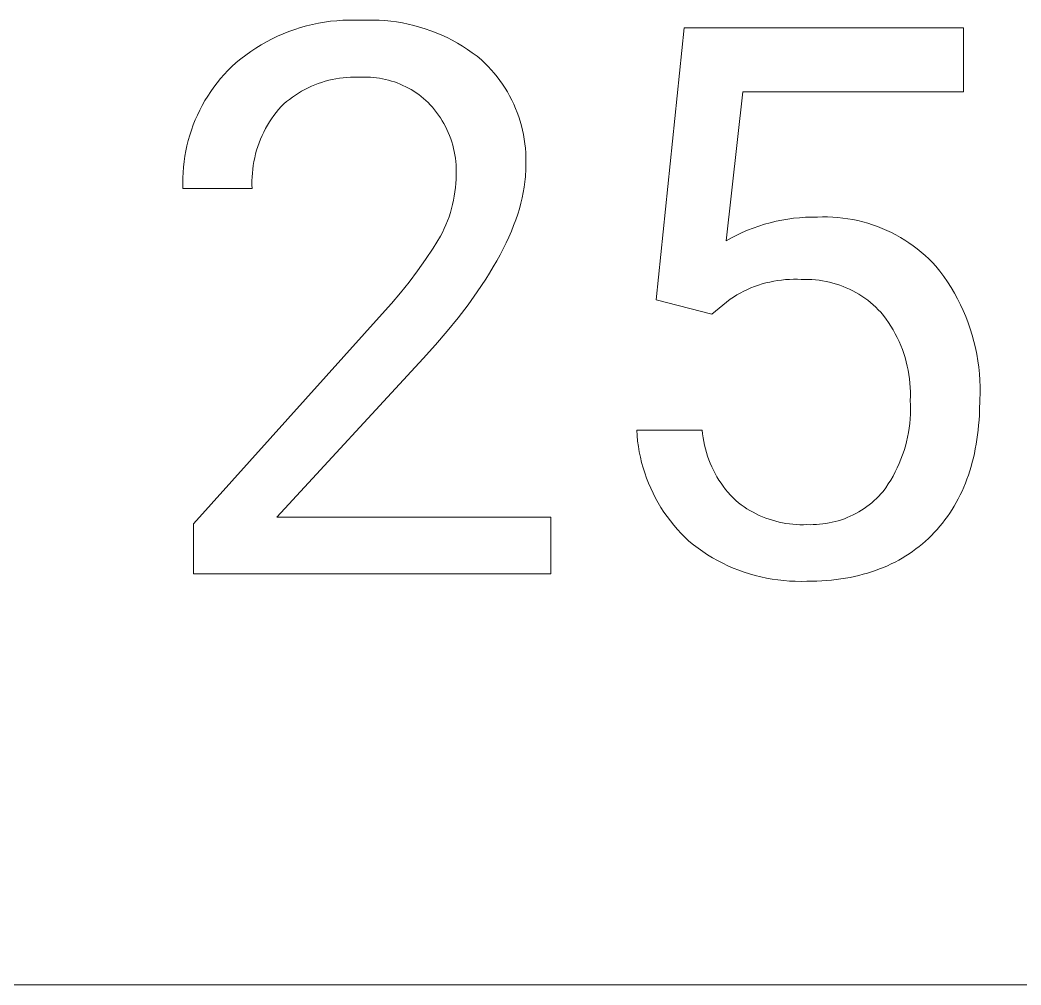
# Model space of a CAD drawing. Header units: millimetres. Extents: x -962 to 3068, y -237 to 2578.
# Drawn here: x 2467 to 2537, y -12 to 55.4 of the extents above; entities that cross this region are included whole.
import ezdxf

# ---------------------------------------------------------------- set-up
doc = ezdxf.new("R2010")
doc.units = ezdxf.units.MM
doc.header["$MEASUREMENT"] = 0
doc.layers.add('Domyślny', color=7, linetype='Continuous', true_color=0x000000)

msp = doc.modelspace()

# ---------------------------------------------------------------- linework, layer by layer
at = {"layer": 'Domyślny', "color": 18, "lineweight": 15, "true_color": 0x000000}
for p, q in [((2488.326, 55.294), (2488.752, 55.353)), ((2488.752, 55.353), (2489.18, 55.398)), ((2489.18, 55.398), (2489.609, 55.427)), ((2489.609, 55.427), (2490.038, 55.442)), ((2490.038, 55.442), (2490.469, 55.442)), ((2490.469, 55.442), (2490.898, 55.427)), ((2490.898, 55.427), (2491.31, 55.442)), ((2491.31, 55.442), (2491.723, 55.444)), ((2491.723, 55.444), (2492.135, 55.431)), ((2492.135, 55.431), (2492.546, 55.405)), ((2492.546, 55.405), (2492.956, 55.364)), ((2492.956, 55.364), (2493.365, 55.31)), ((2493.365, 55.31), (2493.772, 55.242)), ((2485.435, 54.479), (2485.835, 54.638)), ((2485.835, 54.638), (2486.24, 54.783)), ((2486.24, 54.783), (2486.65, 54.914)), ((2486.65, 54.914), (2487.063, 55.03)), ((2487.063, 55.03), (2487.481, 55.133)), ((2487.481, 55.133), (2487.902, 55.221)), ((2487.902, 55.221), (2488.326, 55.294)), ((2493.772, 55.242), (2494.176, 55.16)), ((2494.176, 55.16), (2494.577, 55.064)), ((2494.577, 55.064), (2494.974, 54.955)), ((2494.974, 54.955), (2495.368, 54.832)), ((2495.368, 54.832), (2495.757, 54.697)), ((2495.757, 54.697), (2496.142, 54.548)), ((2511.524, 35.87), (2513.47, 54.901)), ((2513.47, 54.901), (2533.024, 54.901)), ((2533.024, 54.901), (2533.024, 50.418)), ((2483.898, 53.709), (2484.272, 53.921)), ((2484.272, 53.921), (2484.653, 54.121)), ((2484.653, 54.121), (2485.041, 54.306)), ((2485.041, 54.306), (2485.435, 54.479)), ((2496.142, 54.548), (2496.521, 54.386)), ((2496.521, 54.386), (2496.894, 54.211)), ((2496.894, 54.211), (2497.262, 54.024)), ((2497.262, 54.024), (2497.622, 53.824)), ((2482.823, 52.998), (2483.173, 53.247)), ((2483.173, 53.247), (2483.532, 53.485)), ((2483.532, 53.485), (2483.898, 53.709)), ((2497.622, 53.824), (2497.976, 53.612)), ((2497.976, 53.612), (2498.322, 53.388)), ((2498.322, 53.388), (2498.661, 53.153)), ((2482.149, 52.463), (2482.481, 52.736)), ((2482.481, 52.736), (2482.823, 52.998)), ((2498.661, 53.153), (2498.991, 52.906)), ((2498.991, 52.906), (2499.313, 52.649)), ((2499.313, 52.649), (2499.546, 52.429)), ((2481.301, 51.634), (2481.559, 51.911)), ((2481.559, 51.911), (2481.826, 52.179)), ((2481.826, 52.179), (2482.149, 52.463)), ((2499.546, 52.429), (2499.77, 52.201)), ((2499.77, 52.201), (2499.988, 51.965)), ((2499.988, 51.965), (2500.197, 51.723)), ((2480.815, 51.056), (2481.053, 51.349)), ((2481.053, 51.349), (2481.301, 51.634)), ((2488.368, 51.162), (2488.123, 51.087)), ((2488.615, 51.228), (2488.368, 51.162)), ((2488.864, 51.287), (2488.615, 51.228)), ((2489.115, 51.336), (2488.864, 51.287)), ((2489.368, 51.377), (2489.115, 51.336)), ((2489.621, 51.41), (2489.368, 51.377)), ((2489.876, 51.433), (2489.621, 51.41)), ((2490.131, 51.448), (2489.876, 51.433)), ((2490.387, 51.454), (2490.131, 51.448)), ((2490.643, 51.452), (2490.387, 51.454)), ((2490.898, 51.441), (2490.643, 51.452)), ((2491.112, 51.447), (2490.898, 51.441)), ((2491.326, 51.446), (2491.112, 51.447)), ((2491.54, 51.438), (2491.326, 51.446)), ((2491.753, 51.423), (2491.54, 51.438)), ((2491.966, 51.4), (2491.753, 51.423)), ((2492.177, 51.37), (2491.966, 51.4)), ((2492.388, 51.333), (2492.177, 51.37)), ((2492.597, 51.289), (2492.388, 51.333)), ((2492.805, 51.238), (2492.597, 51.289)), ((2493.011, 51.179), (2492.805, 51.238)), ((2493.214, 51.114), (2493.011, 51.179)), ((2493.415, 51.042), (2493.214, 51.114)), ((2500.197, 51.723), (2500.398, 51.474)), ((2500.398, 51.474), (2500.59, 51.218)), ((2500.59, 51.218), (2500.774, 50.956)), ((2480.16, 50.13), (2480.368, 50.446)), ((2480.368, 50.446), (2480.586, 50.755)), ((2480.586, 50.755), (2480.815, 51.056)), ((2486.723, 50.466), (2486.503, 50.335)), ((2486.947, 50.589), (2486.723, 50.466)), ((2487.175, 50.705), (2486.947, 50.589)), ((2487.407, 50.812), (2487.175, 50.705)), ((2487.643, 50.912), (2487.407, 50.812)), ((2487.882, 51.003), (2487.643, 50.912)), ((2488.123, 51.087), (2487.882, 51.003)), ((2493.614, 50.962), (2493.415, 51.042)), ((2493.81, 50.877), (2493.614, 50.962)), ((2494.003, 50.784), (2493.81, 50.877)), ((2494.192, 50.685), (2494.003, 50.784)), ((2494.378, 50.58), (2494.192, 50.685)), ((2494.561, 50.468), (2494.378, 50.58)), ((2494.739, 50.35), (2494.561, 50.468)), ((2500.774, 50.956), (2500.949, 50.687)), ((2500.949, 50.687), (2501.114, 50.413)), ((2501.114, 50.413), (2501.271, 50.134)), ((2517.577, 50.418), (2516.423, 40.017)), ((2533.024, 50.418), (2517.577, 50.418)), ((2479.776, 49.478), (2479.963, 49.807)), ((2479.963, 49.807), (2480.16, 50.13)), ((2485.672, 49.74), (2485.477, 49.574)), ((2485.872, 49.899), (2485.672, 49.74)), ((2486.077, 50.052), (2485.872, 49.899)), ((2486.287, 50.197), (2486.077, 50.052)), ((2486.503, 50.335), (2486.287, 50.197)), ((2494.914, 50.226), (2494.739, 50.35)), ((2495.084, 50.096), (2494.914, 50.226)), ((2495.249, 49.961), (2495.084, 50.096)), ((2495.41, 49.82), (2495.249, 49.961)), ((2495.566, 49.673), (2495.41, 49.82)), ((2501.271, 50.134), (2501.418, 49.85)), ((2501.418, 49.85), (2501.555, 49.56)), ((2479.438, 48.802), (2479.601, 49.143)), ((2479.601, 49.143), (2479.776, 49.478)), ((2485.11, 49.196), (2484.938, 48.985)), ((2485.289, 49.401), (2485.11, 49.196)), ((2485.477, 49.574), (2485.289, 49.401)), ((2495.716, 49.522), (2495.566, 49.673)), ((2495.872, 49.348), (2495.716, 49.522)), ((2496.022, 49.17), (2495.872, 49.348)), ((2496.165, 48.986), (2496.022, 49.17)), ((2501.555, 49.56), (2501.682, 49.267)), ((2501.682, 49.267), (2501.8, 48.969)), ((2479.145, 48.105), (2479.286, 48.456)), ((2479.286, 48.456), (2479.438, 48.802)), ((2484.469, 48.319), (2484.328, 48.086)), ((2484.618, 48.546), (2484.469, 48.319)), ((2484.774, 48.768), (2484.618, 48.546)), ((2484.938, 48.985), (2484.774, 48.768)), ((2496.302, 48.797), (2496.165, 48.986)), ((2496.433, 48.604), (2496.302, 48.797)), ((2496.556, 48.407), (2496.433, 48.604)), ((2496.673, 48.205), (2496.556, 48.407)), ((2501.8, 48.969), (2501.908, 48.667)), ((2501.908, 48.667), (2502.005, 48.362)), ((2502.005, 48.362), (2502.092, 48.054)), ((2478.9, 47.39), (2479.017, 47.749)), ((2479.017, 47.749), (2479.145, 48.105)), ((2484.07, 47.608), (2483.954, 47.362)), ((2484.195, 47.849), (2484.07, 47.608)), ((2484.328, 48.086), (2484.195, 47.849)), ((2496.783, 48), (2496.673, 48.205)), ((2496.886, 47.791), (2496.783, 48)), ((2496.982, 47.578), (2496.886, 47.791)), ((2502.092, 48.054), (2502.169, 47.743)), ((2502.169, 47.743), (2502.235, 47.43)), ((2478.704, 46.659), (2478.796, 47.026)), ((2478.796, 47.026), (2478.9, 47.39)), ((2483.846, 47.113), (2483.747, 46.86)), ((2483.954, 47.362), (2483.846, 47.113)), ((2497.07, 47.362), (2496.982, 47.578)), ((2497.151, 47.144), (2497.07, 47.362)), ((2497.224, 46.923), (2497.151, 47.144)), ((2497.29, 46.699), (2497.224, 46.923)), ((2502.235, 47.43), (2502.29, 47.115)), ((2502.29, 47.115), (2502.335, 46.798)), ((2478.556, 45.918), (2478.624, 46.29)), ((2478.624, 46.29), (2478.704, 46.659)), ((2483.575, 46.344), (2483.502, 46.082)), ((2483.656, 46.603), (2483.575, 46.344)), ((2483.747, 46.86), (2483.656, 46.603)), ((2497.348, 46.473), (2497.29, 46.699)), ((2497.398, 46.246), (2497.348, 46.473)), ((2497.441, 46.016), (2497.398, 46.246)), ((2502.335, 46.798), (2502.37, 46.48)), ((2502.37, 46.48), (2502.393, 46.16)), ((2478.459, 45.168), (2478.502, 45.544)), ((2478.502, 45.544), (2478.556, 45.918)), ((2483.384, 45.551), (2483.339, 45.283)), ((2483.439, 45.818), (2483.384, 45.551)), ((2483.502, 46.082), (2483.439, 45.818)), ((2497.475, 45.786), (2497.441, 46.016)), ((2497.502, 45.554), (2497.475, 45.786)), ((2497.52, 45.322), (2497.502, 45.554)), ((2502.393, 46.16), (2502.406, 45.84)), ((2502.408, 45.52), (2502.4, 45.2)), ((2502.406, 45.84), (2502.408, 45.52)), ((2478.43, 44.791), (2478.459, 45.168)), ((2483.303, 45.014), (2483.276, 44.743)), ((2483.339, 45.283), (2483.303, 45.014)), ((2497.531, 45.089), (2497.52, 45.322)), ((2497.528, 44.623), (2497.533, 44.856)), ((2497.533, 44.856), (2497.531, 45.089)), ((2502.393, 44.847), (2502.384, 44.669)), ((2502.398, 45.024), (2502.393, 44.847)), ((2502.4, 45.2), (2502.398, 45.024)), ((2478.409, 44.035), (2478.413, 44.413)), ((2478.413, 44.413), (2478.43, 44.791)), ((2483.258, 44.472), (2483.25, 44.2)), ((2483.25, 44.2), (2483.252, 43.929)), ((2483.276, 44.743), (2483.258, 44.472)), ((2497.507, 44.026), (2497.523, 44.325)), ((2497.523, 44.325), (2497.528, 44.623)), ((2502.337, 44.128), (2502.314, 43.945)), ((2502.356, 44.309), (2502.337, 44.128)), ((2502.372, 44.49), (2502.356, 44.309)), ((2502.384, 44.669), (2502.372, 44.49)), ((2478.417, 43.657), (2478.409, 44.035)), ((2483.262, 43.657), (2478.417, 43.657)), ((2483.252, 43.929), (2483.262, 43.657)), ((2497.401, 43.137), (2497.446, 43.432)), ((2497.446, 43.432), (2497.482, 43.729)), ((2497.482, 43.729), (2497.507, 44.026)), ((2502.288, 43.762), (2502.225, 43.391)), ((2502.314, 43.945), (2502.288, 43.762)), ((2497.282, 42.552), (2497.347, 42.844)), ((2497.347, 42.844), (2497.401, 43.137)), ((2502.148, 43.016), (2502.057, 42.637)), ((2502.225, 43.391), (2502.148, 43.016)), ((2497.124, 41.976), (2497.208, 42.263)), ((2497.208, 42.263), (2497.282, 42.552)), ((2501.952, 42.254), (2501.833, 41.866)), ((2502.057, 42.637), (2501.952, 42.254)), ((2496.817, 41.135), (2496.929, 41.412)), ((2496.929, 41.412), (2497.031, 41.692)), ((2497.031, 41.692), (2497.124, 41.976)), ((2501.7, 41.475), (2501.552, 41.078)), ((2501.833, 41.866), (2501.7, 41.475)), ((2519.498, 41.275), (2519.903, 41.372)), ((2519.903, 41.372), (2520.311, 41.456)), ((2520.311, 41.456), (2520.722, 41.526)), ((2520.722, 41.526), (2521.135, 41.583)), ((2521.135, 41.583), (2521.549, 41.625)), ((2521.549, 41.625), (2521.965, 41.653)), ((2521.965, 41.653), (2522.381, 41.668)), ((2522.381, 41.668), (2522.798, 41.668)), ((2522.798, 41.668), (2523.154, 41.679)), ((2523.154, 41.679), (2523.51, 41.678)), ((2523.51, 41.678), (2523.866, 41.665)), ((2523.866, 41.665), (2524.221, 41.639)), ((2524.221, 41.639), (2524.576, 41.602)), ((2524.576, 41.602), (2524.928, 41.553)), ((2524.928, 41.553), (2525.279, 41.491)), ((2525.279, 41.491), (2525.628, 41.418)), ((2525.628, 41.418), (2525.974, 41.333)), ((2525.974, 41.333), (2526.317, 41.237)), ((2496.566, 40.593), (2496.696, 40.862)), ((2496.696, 40.862), (2496.817, 41.135)), ((2501.391, 40.678), (2501.216, 40.273)), ((2501.552, 41.078), (2501.391, 40.678)), ((2517.535, 40.586), (2517.918, 40.75)), ((2517.918, 40.75), (2518.306, 40.901)), ((2518.306, 40.901), (2518.7, 41.039)), ((2518.7, 41.039), (2519.097, 41.164)), ((2519.097, 41.164), (2519.498, 41.275)), ((2526.317, 41.237), (2526.656, 41.129)), ((2526.656, 41.129), (2526.992, 41.009)), ((2526.992, 41.009), (2527.323, 40.878)), ((2527.323, 40.878), (2527.65, 40.736)), ((2527.65, 40.736), (2527.971, 40.583)), ((2495.92, 39.502), (2496.428, 40.329)), ((2496.428, 40.329), (2496.566, 40.593)), ((2501.216, 40.273), (2501.027, 39.864)), ((2516.423, 40.017), (2516.787, 40.219)), ((2516.787, 40.219), (2517.158, 40.409)), ((2517.158, 40.409), (2517.535, 40.586)), ((2527.971, 40.583), (2528.288, 40.419)), ((2528.288, 40.419), (2528.598, 40.244)), ((2528.598, 40.244), (2528.903, 40.06)), ((2528.903, 40.06), (2529.201, 39.864)), ((2495.387, 38.691), (2495.92, 39.502)), ((2500.824, 39.451), (2500.606, 39.034)), ((2501.027, 39.864), (2500.824, 39.451)), ((2529.201, 39.864), (2529.492, 39.659)), ((2529.492, 39.659), (2529.776, 39.444)), ((2529.776, 39.444), (2530.052, 39.22)), ((2530.052, 39.22), (2530.321, 38.986)), ((2494.829, 37.898), (2495.387, 38.691)), ((2500.375, 38.612), (2500.13, 38.186)), ((2500.606, 39.034), (2500.375, 38.612)), ((2530.321, 38.986), (2530.582, 38.743)), ((2530.582, 38.743), (2530.835, 38.492)), ((2494.247, 37.122), (2494.829, 37.898)), ((2500.13, 38.186), (2499.871, 37.756)), ((2530.835, 38.492), (2531.078, 38.232)), ((2531.078, 38.232), (2531.363, 37.874)), ((2531.363, 37.874), (2531.635, 37.507)), ((2493.642, 36.364), (2494.247, 37.122)), ((2499.597, 37.321), (2499.31, 36.883)), ((2499.871, 37.756), (2499.597, 37.321)), ((2519.469, 37.128), (2519.2, 37.064)), ((2519.741, 37.184), (2519.469, 37.128)), ((2520.014, 37.23), (2519.741, 37.184)), ((2520.288, 37.266), (2520.014, 37.23)), ((2520.564, 37.294), (2520.288, 37.266)), ((2520.84, 37.311), (2520.564, 37.294)), ((2521.117, 37.319), (2520.84, 37.311)), ((2521.394, 37.317), (2521.117, 37.319)), ((2521.67, 37.306), (2521.394, 37.317)), ((2521.919, 37.313), (2521.67, 37.306)), ((2522.167, 37.311), (2521.919, 37.313)), ((2522.415, 37.3), (2522.167, 37.311)), ((2522.662, 37.281), (2522.415, 37.3)), ((2522.909, 37.253), (2522.662, 37.281)), ((2523.155, 37.217), (2522.909, 37.253)), ((2523.399, 37.172), (2523.155, 37.217)), ((2523.641, 37.118), (2523.399, 37.172)), ((2523.881, 37.056), (2523.641, 37.118)), ((2531.635, 37.507), (2531.894, 37.13)), ((2531.894, 37.13), (2532.141, 36.745)), ((2499.008, 36.44), (2498.363, 35.541)), ((2499.31, 36.883), (2499.008, 36.44)), ((2517.646, 36.484), (2517.4, 36.356)), ((2517.896, 36.602), (2517.646, 36.484)), ((2518.15, 36.713), (2517.896, 36.602)), ((2518.408, 36.814), (2518.15, 36.713)), ((2518.669, 36.906), (2518.408, 36.814)), ((2518.933, 36.989), (2518.669, 36.906)), ((2519.2, 37.064), (2518.933, 36.989)), ((2524.12, 36.986), (2523.881, 37.056)), ((2524.355, 36.908), (2524.12, 36.986)), ((2524.588, 36.821), (2524.355, 36.908)), ((2524.817, 36.726), (2524.588, 36.821)), ((2525.043, 36.623), (2524.817, 36.726)), ((2525.265, 36.513), (2525.043, 36.623)), ((2525.484, 36.395), (2525.265, 36.513)), ((2532.141, 36.745), (2532.375, 36.352)), ((2493.013, 35.625), (2493.642, 36.364)), ((2515.403, 34.877), (2511.524, 35.87)), ((2516.691, 35.924), (2515.403, 34.877)), ((2516.923, 36.076), (2516.691, 35.924)), ((2517.159, 36.22), (2516.923, 36.076)), ((2517.4, 36.356), (2517.159, 36.22)), ((2525.698, 36.269), (2525.484, 36.395)), ((2525.907, 36.136), (2525.698, 36.269)), ((2526.112, 35.995), (2525.907, 36.136)), ((2526.312, 35.848), (2526.112, 35.995)), ((2526.506, 35.694), (2526.312, 35.848)), ((2532.375, 36.352), (2532.595, 35.951)), ((2532.595, 35.951), (2532.802, 35.543)), ((2492.361, 34.907), (2493.013, 35.625)), ((2498.363, 35.541), (2497.662, 34.626)), ((2526.695, 35.533), (2526.506, 35.694)), ((2526.878, 35.365), (2526.695, 35.533)), ((2527.055, 35.191), (2526.878, 35.365)), ((2527.227, 35.011), (2527.055, 35.191)), ((2527.416, 34.776), (2527.227, 35.011)), ((2532.802, 35.543), (2532.995, 35.129)), ((2532.995, 35.129), (2533.174, 34.708)), ((2479.155, 20.225), (2492.361, 34.907)), ((2497.662, 34.626), (2496.904, 33.694)), ((2527.598, 34.535), (2527.416, 34.776)), ((2527.772, 34.287), (2527.598, 34.535)), ((2533.174, 34.708), (2533.338, 34.281)), ((2496.904, 33.694), (2496.09, 32.745)), ((2527.937, 34.034), (2527.772, 34.287)), ((2528.093, 33.775), (2527.937, 34.034)), ((2528.241, 33.511), (2528.093, 33.775)), ((2533.338, 34.281), (2533.488, 33.849)), ((2533.488, 33.849), (2533.624, 33.413)), ((2528.379, 33.243), (2528.241, 33.511)), ((2528.508, 32.97), (2528.379, 33.243)), ((2528.629, 32.692), (2528.508, 32.97)), ((2533.624, 33.413), (2533.745, 32.972)), ((2533.745, 32.972), (2533.851, 32.527)), ((2496.09, 32.745), (2495.22, 31.78)), ((2528.739, 32.411), (2528.629, 32.692)), ((2528.84, 32.126), (2528.739, 32.411)), ((2533.851, 32.527), (2533.942, 32.079)), ((2495.22, 31.78), (2484.993, 20.694)), ((2528.931, 31.838), (2528.84, 32.126)), ((2529.013, 31.547), (2528.931, 31.838)), ((2529.084, 31.253), (2529.013, 31.547)), ((2533.942, 32.079), (2534.018, 31.628)), ((2534.018, 31.628), (2534.078, 31.174)), ((2529.146, 30.957), (2529.084, 31.253)), ((2529.198, 30.659), (2529.146, 30.957)), ((2534.078, 31.174), (2534.124, 30.719)), ((2529.239, 30.36), (2529.198, 30.659)), ((2529.27, 30.059), (2529.239, 30.36)), ((2534.124, 30.719), (2534.154, 30.263)), ((2534.154, 30.263), (2534.168, 29.806)), ((2529.291, 29.758), (2529.27, 30.059)), ((2529.302, 29.456), (2529.291, 29.758)), ((2529.303, 29.153), (2529.302, 29.456)), ((2534.168, 29.806), (2534.168, 29.349)), ((2529.293, 28.851), (2529.303, 29.153)), ((2529.307, 28.528), (2529.293, 28.851)), ((2534.152, 28.892), (2534.139, 28.166)), ((2534.168, 29.349), (2534.152, 28.892)), ((2529.302, 27.882), (2529.31, 28.205)), ((2529.31, 28.205), (2529.307, 28.528)), ((2534.139, 28.166), (2534.124, 27.811)), ((2529.254, 27.237), (2529.284, 27.559)), ((2529.284, 27.559), (2529.302, 27.882)), ((2534.102, 27.46), (2534.074, 27.115)), ((2534.124, 27.811), (2534.102, 27.46)), ((2510.182, 26.39), (2510.156, 26.771)), ((2510.156, 26.771), (2514.745, 26.771)), ((2514.745, 26.771), (2514.771, 26.507)), ((2529.164, 26.596), (2529.214, 26.916)), ((2529.214, 26.916), (2529.254, 27.237)), ((2534.04, 26.774), (2533.999, 26.438)), ((2534.074, 27.115), (2534.04, 26.774)), ((2510.22, 26.009), (2510.182, 26.39)), ((2510.272, 25.631), (2510.22, 26.009)), ((2514.771, 26.507), (2514.807, 26.244)), ((2514.807, 26.244), (2514.851, 25.983)), ((2514.851, 25.983), (2514.904, 25.723)), ((2528.948, 25.651), (2529.031, 25.964)), ((2529.031, 25.964), (2529.103, 26.279)), ((2529.103, 26.279), (2529.164, 26.596)), ((2533.953, 26.106), (2533.9, 25.78)), ((2533.999, 26.438), (2533.953, 26.106)), ((2510.337, 25.254), (2510.272, 25.631)), ((2510.414, 24.879), (2510.337, 25.254)), ((2514.904, 25.723), (2514.966, 25.465)), ((2514.966, 25.465), (2515.037, 25.209)), ((2515.037, 25.209), (2515.116, 24.956)), ((2528.753, 25.035), (2528.856, 25.341)), ((2528.856, 25.341), (2528.948, 25.651)), ((2533.841, 25.458), (2533.776, 25.142)), ((2533.9, 25.78), (2533.841, 25.458)), ((2510.504, 24.508), (2510.414, 24.879)), ((2510.606, 24.14), (2510.504, 24.508)), ((2515.116, 24.956), (2515.205, 24.706)), ((2515.205, 24.706), (2515.302, 24.459)), ((2528.517, 24.433), (2528.64, 24.732)), ((2528.64, 24.732), (2528.753, 25.035)), ((2533.627, 24.523), (2533.543, 24.22)), ((2533.704, 24.83), (2533.627, 24.523)), ((2533.776, 25.142), (2533.704, 24.83)), ((2510.721, 23.775), (2510.606, 24.14)), ((2515.302, 24.459), (2515.407, 24.215)), ((2515.407, 24.215), (2515.521, 23.976)), ((2515.521, 23.976), (2515.642, 23.74)), ((2528.089, 23.562), (2528.241, 23.848)), ((2528.241, 23.848), (2528.384, 24.138)), ((2528.384, 24.138), (2528.517, 24.433)), ((2533.453, 23.923), (2533.356, 23.631)), ((2533.543, 24.22), (2533.453, 23.923)), ((2510.848, 23.414), (2510.721, 23.775)), ((2510.987, 23.058), (2510.848, 23.414)), ((2515.642, 23.74), (2515.772, 23.509)), ((2515.772, 23.509), (2515.91, 23.282)), ((2515.91, 23.282), (2516.056, 23.06)), ((2527.756, 23.008), (2527.927, 23.282)), ((2527.927, 23.282), (2528.089, 23.562)), ((2533.254, 23.343), (2533.145, 23.06)), ((2533.356, 23.631), (2533.254, 23.343)), ((2511.138, 22.707), (2510.987, 23.058)), ((2511.3, 22.361), (2511.138, 22.707)), ((2516.056, 23.06), (2516.209, 22.843)), ((2516.209, 22.843), (2516.369, 22.632)), ((2516.369, 22.632), (2516.537, 22.426)), ((2516.537, 22.426), (2516.711, 22.227)), ((2527.24, 22.31), (2527.388, 22.477)), ((2527.388, 22.477), (2527.576, 22.739)), ((2527.576, 22.739), (2527.756, 23.008)), ((2532.909, 22.51), (2532.782, 22.242)), ((2533.03, 22.783), (2532.909, 22.51)), ((2533.145, 23.06), (2533.03, 22.783)), ((2511.475, 22.021), (2511.3, 22.361)), ((2511.66, 21.687), (2511.475, 22.021)), ((2516.711, 22.227), (2516.893, 22.033)), ((2516.893, 22.033), (2517.081, 21.846)), ((2517.081, 21.846), (2517.271, 21.692)), ((2526.596, 21.695), (2526.765, 21.841)), ((2526.765, 21.841), (2526.929, 21.992)), ((2526.929, 21.992), (2527.087, 22.148)), ((2527.087, 22.148), (2527.24, 22.31)), ((2532.508, 21.72), (2532.362, 21.467)), ((2532.648, 21.979), (2532.508, 21.72)), ((2532.782, 22.242), (2532.648, 21.979)), ((2511.857, 21.359), (2511.66, 21.687)), ((2512.065, 21.038), (2511.857, 21.359)), ((2512.284, 20.725), (2512.065, 21.038)), ((2517.271, 21.692), (2517.466, 21.546)), ((2517.466, 21.546), (2517.666, 21.405)), ((2517.666, 21.405), (2517.871, 21.272)), ((2517.871, 21.272), (2518.08, 21.145)), ((2518.08, 21.145), (2518.293, 21.026)), ((2518.293, 21.026), (2518.51, 20.914)), ((2525.491, 20.949), (2525.686, 21.058)), ((2525.686, 21.058), (2525.876, 21.173)), ((2525.876, 21.173), (2526.063, 21.294)), ((2526.063, 21.294), (2526.245, 21.422)), ((2526.245, 21.422), (2526.423, 21.556)), ((2526.423, 21.556), (2526.596, 21.695)), ((2532.21, 21.219), (2532.052, 20.975)), ((2532.362, 21.467), (2532.21, 21.219)), ((2484.993, 20.694), (2504.158, 20.694)), ((2504.158, 20.694), (2504.158, 16.735)), ((2512.513, 20.419), (2512.284, 20.725)), ((2512.752, 20.121), (2512.513, 20.419)), ((2518.51, 20.914), (2518.731, 20.809)), ((2518.731, 20.809), (2518.955, 20.712)), ((2518.955, 20.712), (2519.183, 20.622)), ((2519.183, 20.622), (2519.413, 20.541)), ((2519.413, 20.541), (2519.646, 20.466)), ((2519.646, 20.466), (2519.881, 20.4)), ((2519.881, 20.4), (2520.118, 20.342)), ((2520.118, 20.342), (2520.357, 20.292)), ((2523.61, 20.28), (2523.828, 20.326)), ((2523.828, 20.326), (2524.045, 20.379)), ((2524.045, 20.379), (2524.259, 20.439)), ((2524.259, 20.439), (2524.471, 20.507)), ((2524.471, 20.507), (2524.681, 20.581)), ((2524.681, 20.581), (2524.888, 20.663)), ((2524.888, 20.663), (2525.092, 20.751)), ((2525.092, 20.751), (2525.293, 20.847)), ((2525.293, 20.847), (2525.491, 20.949)), ((2531.716, 20.503), (2531.539, 20.274)), ((2531.887, 20.737), (2531.716, 20.503)), ((2532.052, 20.975), (2531.887, 20.737)), ((2479.155, 16.735), (2479.155, 20.225)), ((2513.002, 19.831), (2512.752, 20.121)), ((2513.26, 19.55), (2513.002, 19.831)), ((2520.357, 20.292), (2520.598, 20.25)), ((2520.598, 20.25), (2520.84, 20.215)), ((2520.84, 20.215), (2521.083, 20.19)), ((2521.083, 20.19), (2521.327, 20.172)), ((2521.327, 20.172), (2521.571, 20.162)), ((2521.571, 20.162), (2521.815, 20.161)), ((2521.815, 20.161), (2522.06, 20.168)), ((2522.06, 20.168), (2522.282, 20.162)), ((2522.282, 20.162), (2522.505, 20.163)), ((2522.505, 20.163), (2522.727, 20.171)), ((2522.727, 20.171), (2522.949, 20.187)), ((2522.949, 20.187), (2523.171, 20.211)), ((2523.171, 20.211), (2523.391, 20.242)), ((2523.391, 20.242), (2523.61, 20.28)), ((2530.971, 19.618), (2530.77, 19.409)), ((2531.167, 19.832), (2530.971, 19.618)), ((2531.356, 20.051), (2531.167, 19.832)), ((2531.539, 20.274), (2531.356, 20.051)), ((2513.529, 19.277), (2513.26, 19.55)), ((2513.806, 19.014), (2513.529, 19.277)), ((2514.121, 18.759), (2513.806, 19.014)), ((2530.352, 19.01), (2530.136, 18.82)), ((2530.563, 19.206), (2530.352, 19.01)), ((2530.77, 19.409), (2530.563, 19.206)), ((2514.445, 18.515), (2514.121, 18.759)), ((2514.776, 18.282), (2514.445, 18.515)), ((2515.116, 18.06), (2514.776, 18.282)), ((2529.456, 18.291), (2529.22, 18.128)), ((2529.688, 18.461), (2529.456, 18.291)), ((2529.914, 18.637), (2529.688, 18.461)), ((2530.136, 18.82), (2529.914, 18.637)), ((2515.462, 17.85), (2515.116, 18.06)), ((2515.816, 17.651), (2515.462, 17.85)), ((2516.175, 17.465), (2515.816, 17.651)), ((2528.224, 17.543), (2527.963, 17.413)), ((2528.481, 17.679), (2528.224, 17.543)), ((2528.732, 17.822), (2528.481, 17.679)), ((2528.979, 17.972), (2528.732, 17.822)), ((2529.22, 18.128), (2528.979, 17.972)), ((2516.541, 17.29), (2516.175, 17.465)), ((2516.913, 17.128), (2516.541, 17.29)), ((2517.29, 16.978), (2516.913, 17.128)), ((2517.671, 16.842), (2517.29, 16.978)), ((2518.057, 16.718), (2517.671, 16.842)), ((2526.582, 16.863), (2526.291, 16.773)), ((2526.868, 16.96), (2526.582, 16.863)), ((2527.149, 17.063), (2526.868, 16.96)), ((2527.426, 17.173), (2527.149, 17.063)), ((2527.697, 17.29), (2527.426, 17.173)), ((2527.963, 17.413), (2527.697, 17.29)), ((2504.158, 16.735), (2479.155, 16.735)), ((2518.447, 16.607), (2518.057, 16.718)), ((2518.84, 16.509), (2518.447, 16.607)), ((2519.237, 16.424), (2518.84, 16.509)), ((2519.636, 16.353), (2519.237, 16.424)), ((2520.037, 16.295), (2519.636, 16.353)), ((2520.44, 16.251), (2520.037, 16.295)), ((2520.844, 16.22), (2520.44, 16.251)), ((2521.249, 16.203), (2520.844, 16.22)), ((2521.654, 16.199), (2521.249, 16.203)), ((2522.06, 16.209), (2521.654, 16.199)), ((2522.415, 16.212), (2522.06, 16.209)), ((2522.765, 16.222), (2522.415, 16.212)), ((2523.11, 16.239), (2522.765, 16.222)), ((2523.45, 16.263), (2523.11, 16.239)), ((2523.785, 16.293), (2523.45, 16.263)), ((2524.116, 16.329), (2523.785, 16.293)), ((2524.441, 16.373), (2524.116, 16.329)), ((2524.762, 16.423), (2524.441, 16.373)), ((2525.077, 16.48), (2524.762, 16.423)), ((2525.388, 16.543), (2525.077, 16.48)), ((2525.694, 16.613), (2525.388, 16.543)), ((2525.995, 16.69), (2525.694, 16.613)), ((2526.291, 16.773), (2525.995, 16.69)), ((1544.743, -12.02), (3067.792, -12.02))]:
    msp.add_line(p, q, dxfattribs=at)

doc.saveas('drawing.dxf')
